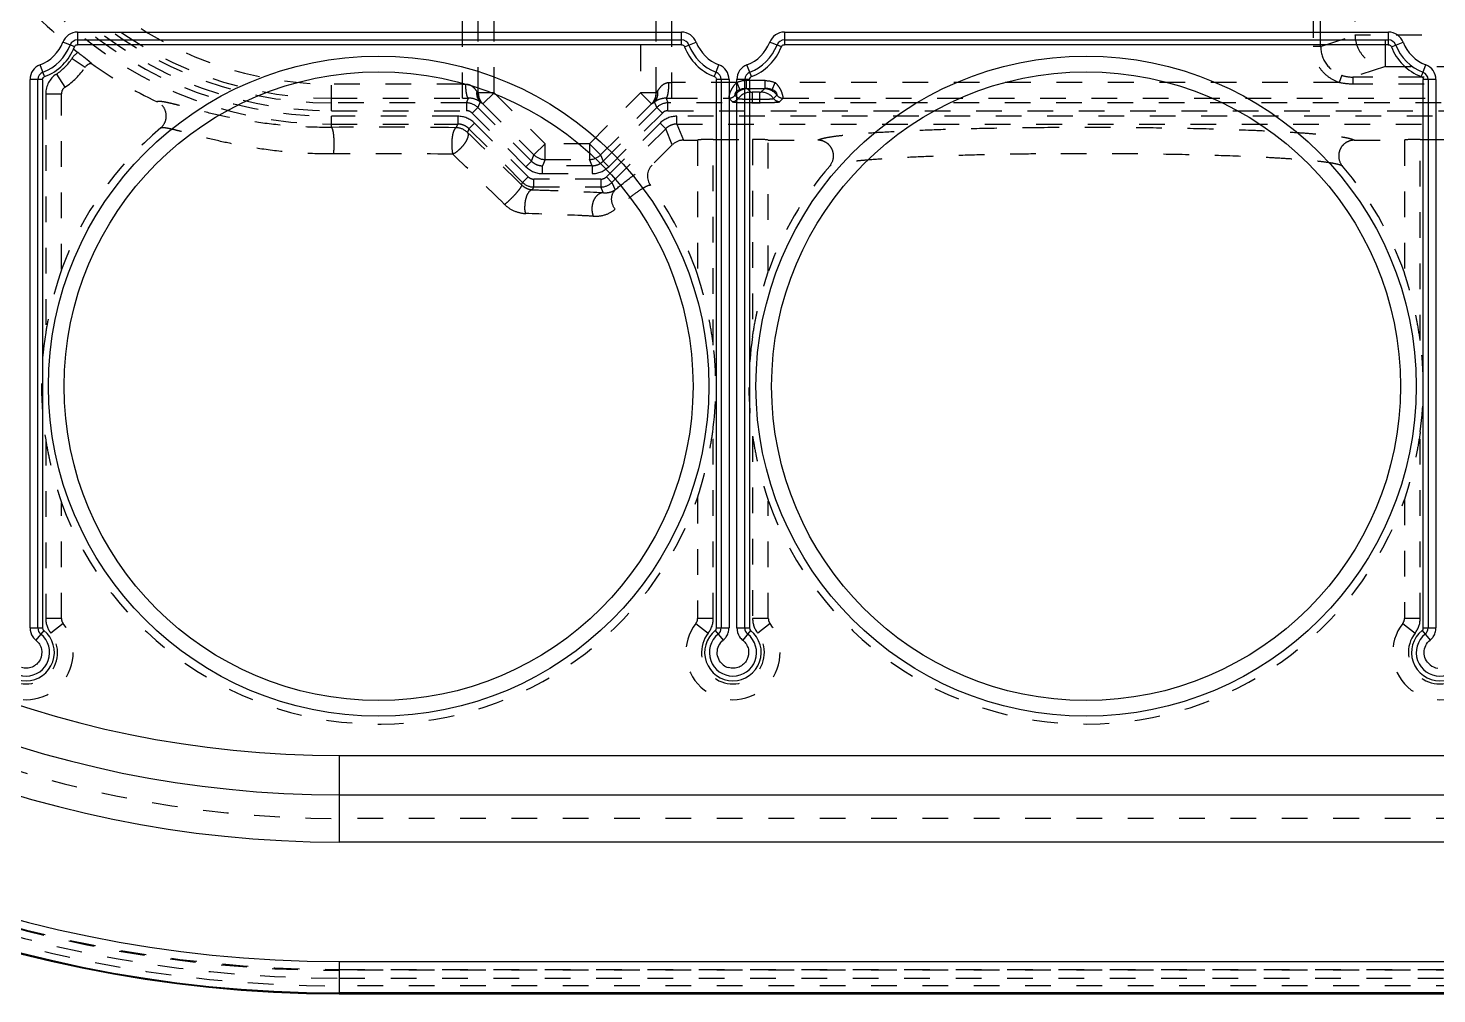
# Model space of a CAD drawing. Header units: millimetres. Extents: x -840 to 1682, y -9216 to -2117.
# Drawn here: x -454.7 to -365.1, y -2617 to -2555.6 of the extents above; entities that cross this region are included whole.
import ezdxf

# ---------------------------------------------------------------- set-up
doc = ezdxf.new("R2010")
doc.units = ezdxf.units.MM
doc.header["$LTSCALE"] = 16.335
doc.linetypes.add('HIDDEN', pattern=[0.2, 0.1, -0.1])
doc.layers.get('0').update_dxf_attribs({"linetype": 'CONTINUOUS'})
doc.layers.add('DEFAULT_2', color=8, linetype='HIDDEN')

msp = doc.modelspace()

# ---------------------------------------------------------------- linework, layer by layer
at = {"color": 7, "linetype": 'Continuous'}
for p, q in [((-451.535, -2555.805), (-451.535, -2556.605)), ((-451.535, -2555.805), (-413.112, -2555.805)), ((-413.112, -2556.605), (-413.112, -2555.805)), ((-406.573, -2555.805), (-406.573, -2556.605)), ((-406.573, -2555.805), (-368.15, -2555.805)), ((-368.15, -2556.605), (-368.15, -2555.805)), ((-451.859, -2556.681), (-452.469, -2556.447)), ((-451.726, -2556.743), (-451.859, -2556.681)), ((-451.535, -2556.305), (-413.112, -2556.305)), ((-413.124, -2556.605), (-451.535, -2556.605)), ((-412.925, -2556.733), (-412.178, -2556.447)), ((-406.897, -2556.681), (-407.508, -2556.447)), ((-406.764, -2556.743), (-406.897, -2556.681)), ((-406.573, -2556.305), (-368.15, -2556.305)), ((-368.162, -2556.605), (-406.573, -2556.605)), ((-367.963, -2556.733), (-367.216, -2556.447)), ((-453.626, -2558.637), (-453.912, -2557.89)), ((-410.969, -2558.5), (-410.736, -2557.89)), ((-408.664, -2558.637), (-408.95, -2557.89)), ((-366.007, -2558.5), (-365.774, -2557.89)), ((-454.555, -2593.714), (-454.555, -2558.824)), ((-453.755, -2558.824), (-454.555, -2558.824)), ((-454.055, -2593.714), (-454.055, -2558.824)), ((-453.755, -2558.836), (-453.755, -2593.714)), ((-411.031, -2558.634), (-410.969, -2558.5)), ((-410.093, -2558.824), (-410.893, -2558.824)), ((-410.893, -2593.714), (-410.893, -2558.824)), ((-410.593, -2558.824), (-410.593, -2593.714)), ((-410.093, -2558.824), (-410.093, -2593.712)), ((-408.793, -2558.824), (-409.593, -2558.824)), ((-409.593, -2593.714), (-409.593, -2558.824)), ((-409.093, -2593.714), (-409.093, -2558.824)), ((-408.793, -2558.836), (-408.793, -2593.714)), ((-366.069, -2558.634), (-366.007, -2558.5)), ((-365.131, -2558.824), (-365.931, -2558.824)), ((-365.931, -2593.714), (-365.931, -2558.824)), ((-365.631, -2558.824), (-365.631, -2593.714)), ((-365.131, -2558.824), (-365.131, -2593.712)), ((-454.555, -2593.714), (-453.755, -2593.714)), ((-453.68, -2593.87), (-454.18, -2594.494)), ((-410.968, -2593.87), (-410.468, -2594.494)), ((-410.893, -2593.714), (-410.093, -2593.714)), ((-409.593, -2593.714), (-408.793, -2593.714)), ((-408.718, -2593.87), (-409.218, -2594.494)), ((-366.006, -2593.87), (-365.506, -2594.494)), ((-365.931, -2593.714), (-365.131, -2593.714)), ((-434.881, -2601.831), (-294.881, -2601.831)), ((-434.881, -2601.831), (-434.881, -2607.331)), ((-434.881, -2604.331), (-294.881, -2604.331)), ((-294.881, -2607.331), (-434.881, -2607.331)), ((-434.881, -2614.933), (-294.881, -2614.933)), ((-434.881, -2614.933), (-434.881, -2616.987)), ((-294.881, -2616.931), (-434.881, -2616.931)), ((-434.881, -2616.987), (-294.881, -2616.987))]:
    msp.add_line(p, q, dxfattribs=at)
for centre, radius in [((-432.381, -2578.331), 21), ((-387.381, -2578.331), 21), ((-432.381, -2578.331), 20), ((-387.381, -2578.331), 20)]:
    msp.add_circle(centre, radius, dxfattribs=at)
for centre, radius, start, end in [((-434.881, -2535.831), 81.156, 180, 270), ((-434.881, -2535.831), 81.099, 180, 270), ((-434.881, -2535.831), 79.102, 180, 270), ((-434.881, -2535.831), 71.5, 180, 270), ((-434.881, -2535.831), 68.5, 180, 270), ((-434.881, -2535.831), 66, 180, 270), ((-451.535, -2556.805), 1, 90, 159.07517), ((-413.112, -2556.805), 1, 20.92483, 90), ((-406.573, -2556.805), 1, 90, 159.07517), ((-368.15, -2556.805), 1, 20.92483, 90), ((-454.805, -2555.555), 2.5, 290.92483, 339.07517), ((-454.805, -2555.555), 3, 290.92483, 339.07517), ((-454.805, -2555.555), 3.3, 290.92483, 338.98658), ((-451.535, -2556.805), 0.5, 90, 159.07517), ((-413.112, -2556.805), 0.5, 20.92483, 90), ((-409.843, -2555.555), 3.3, 200.92483, 248.98658), ((-409.843, -2555.555), 3, 200.92483, 249.07517), ((-409.843, -2555.555), 2.5, 200.92483, 249.07517), ((-409.843, -2555.555), 2.5, 290.92483, 339.07517), ((-409.843, -2555.555), 3, 290.92483, 339.07517), ((-409.843, -2555.555), 3.3, 290.92483, 338.98658), ((-406.573, -2556.805), 0.5, 90, 159.07517), ((-368.15, -2556.805), 0.5, 20.92483, 90), ((-364.881, -2555.555), 3.3, 200.92483, 248.98658), ((-364.881, -2555.555), 3, 200.92483, 249.07517), ((-364.881, -2555.555), 2.5, 200.92483, 249.07517), ((-453.555, -2558.824), 1, 110.92483, 180), ((-411.093, -2558.824), 1, 0, 69.07517), ((-408.593, -2558.824), 1, 110.92483, 180), ((-366.131, -2558.824), 1, 0, 69.07517), ((-453.555, -2558.824), 0.5, 110.92483, 180), ((-411.093, -2558.824), 0.5, 0, 69.07517), ((-408.593, -2558.824), 0.5, 110.92483, 180), ((-366.131, -2558.824), 0.5, 0, 69.07517), ((-454.805, -2595.275), 1.8, 128.68219, 51.31781), ((-453.555, -2593.714), 0.5, 180, 231.31781), ((-453.555, -2593.714), 0.2, 180, 231.31781), ((-409.843, -2595.275), 1.8, 128.68219, 51.31781), ((-411.093, -2593.714), 0.2, 308.68219, 0), ((-411.093, -2593.714), 0.5, 308.68219, 360), ((-411.109, -2593.711), 1.016, 343.10685, 359.9714), ((-408.593, -2593.714), 0.5, 180, 231.31781), ((-408.593, -2593.714), 0.2, 180, 231.31781), ((-364.881, -2595.275), 1.8, 128.68219, 51.31781), ((-366.131, -2593.714), 0.2, 308.68219, 360), ((-366.131, -2593.714), 0.5, 308.68219, 0), ((-366.147, -2593.711), 1.016, 343.10685, 359.9714), ((-454.805, -2595.275), 1.5, 128.68219, 51.31781), ((-453.562, -2593.718), 0.991, 214.42079, 231.31273), ((-409.843, -2595.275), 1.5, 128.68219, 51.31781), ((-411.051, -2593.747), 0.946, 308.68971, 312.48025), ((-411.072, -2593.725), 0.977, 312.51886, 325.70263), ((-411.088, -2593.716), 0.994, 325.775, 343.01794), ((-408.6, -2593.718), 0.991, 214.42079, 231.31273), ((-364.881, -2595.275), 1.5, 128.68219, 51.31781), ((-366.089, -2593.747), 0.946, 308.68971, 312.48025), ((-366.11, -2593.725), 0.977, 312.51886, 325.70263), ((-366.126, -2593.716), 0.994, 325.775, 343.01794), ((-409.843, -2595.275), 1, 231.31781, 253.17908), ((-364.881, -2595.275), 1, 231.31781, 262.37296)]:
    msp.add_arc(centre, radius, start, end, dxfattribs=at)
for points in [[(-451.724, -2556.738), (-451.716, -2556.714), (-451.702, -2556.691), (-451.685, -2556.672)], [(-451.685, -2556.672), (-451.667, -2556.652), (-451.644, -2556.635), (-451.62, -2556.623)], [(-451.62, -2556.623), (-451.594, -2556.611), (-451.564, -2556.605), (-451.535, -2556.605)], [(-413.124, -2556.605), (-413.07, -2556.602), (-413.011, -2556.623), (-412.973, -2556.661)], [(-412.973, -2556.661), (-412.952, -2556.681), (-412.935, -2556.706), (-412.925, -2556.733)], [(-406.762, -2556.738), (-406.754, -2556.714), (-406.74, -2556.691), (-406.723, -2556.672)], [(-406.723, -2556.672), (-406.705, -2556.652), (-406.683, -2556.635), (-406.658, -2556.623)], [(-406.658, -2556.623), (-406.632, -2556.611), (-406.602, -2556.605), (-406.573, -2556.605)], [(-368.162, -2556.605), (-368.108, -2556.602), (-368.049, -2556.623), (-368.011, -2556.661)], [(-368.011, -2556.661), (-367.99, -2556.681), (-367.973, -2556.706), (-367.963, -2556.733)], [(-453.755, -2558.836), (-453.757, -2558.782), (-453.736, -2558.723), (-453.698, -2558.685)], [(-453.698, -2558.685), (-453.678, -2558.664), (-453.653, -2558.647), (-453.626, -2558.637)], [(-411.026, -2558.635), (-411.002, -2558.643), (-410.979, -2558.657), (-410.96, -2558.674)], [(-410.96, -2558.674), (-410.94, -2558.692), (-410.923, -2558.715), (-410.911, -2558.739)], [(-410.911, -2558.739), (-410.899, -2558.765), (-410.893, -2558.795), (-410.893, -2558.824)], [(-408.793, -2558.836), (-408.795, -2558.782), (-408.774, -2558.723), (-408.736, -2558.685)], [(-408.736, -2558.685), (-408.716, -2558.664), (-408.691, -2558.647), (-408.664, -2558.637)], [(-366.064, -2558.635), (-366.04, -2558.643), (-366.017, -2558.657), (-365.998, -2558.674)], [(-365.998, -2558.674), (-365.978, -2558.692), (-365.961, -2558.715), (-365.95, -2558.739)], [(-365.95, -2558.739), (-365.937, -2558.765), (-365.931, -2558.795), (-365.931, -2558.824)], [(-454.555, -2593.714), (-454.555, -2593.91), (-454.492, -2594.115), (-454.381, -2594.277)], [(-409.593, -2593.714), (-409.593, -2593.91), (-409.53, -2594.115), (-409.419, -2594.277)]]:
    msp.add_open_spline(points, degree=3, dxfattribs=at)
for points, knots in [([(-454.182, -2594.492), (-454.092, -2594.563), (-453.937, -2594.739), (-453.764, -2595.168), (-453.844, -2595.779), (-454.3, -2596.192), (-454.751, -2596.293), (-454.984, -2596.265), (-455.094, -2596.232)], [0, 0, 0, 0, 0.125847, 0.251946, 0.500004, 0.748069, 0.874162, 1, 1, 1, 1]), ([(-410.468, -2596.056), (-410.584, -2595.963), (-410.777, -2595.72), (-410.877, -2595.269), (-410.771, -2594.819), (-410.576, -2594.579), (-410.46, -2594.486)], [0, 0, 0, 0, 0.250023, 0.499961, 0.749909, 1, 1, 1, 1]), ([(-409.22, -2594.492), (-409.13, -2594.563), (-408.975, -2594.739), (-408.802, -2595.168), (-408.882, -2595.779), (-409.338, -2596.192), (-409.789, -2596.293), (-410.022, -2596.265), (-410.132, -2596.232)], [0, 0, 0, 0, 0.125847, 0.251946, 0.500004, 0.748069, 0.874162, 1, 1, 1, 1]), ([(-365.506, -2596.056), (-365.622, -2595.963), (-365.815, -2595.72), (-365.915, -2595.269), (-365.809, -2594.819), (-365.614, -2594.579), (-365.498, -2594.486)], [0, 0, 0, 0, 0.250023, 0.499961, 0.749909, 1, 1, 1, 1])]:
    msp.add_open_spline(points, degree=3, knots=knots, dxfattribs=at)
at = {"layer": 'DEFAULT_2', "color": 8, "linetype": 'HIDDEN'}
for p, q in [((-368.346, -2557.991), (-368.346, -2549.6)), ((-427.039, -2560.01), (-427.039, -2550.331)), ((-426.04, -2559.67), (-426.04, -2550.463)), ((-425.036, -2559.668), (-425.036, -2550.537)), ((-415.726, -2550.126), (-415.726, -2559.668)), ((-413.723, -2560.015), (-413.723, -2550.266)), ((-370.278, -2550.228), (-370.278, -2555.999)), ((-414.727, -2559.668), (-414.727, -2551.257)), ((-372.944, -2551.264), (-372.944, -2556.711)), ((-372.461, -2556.711), (-372.461, -2551.264)), ((-372.461, -2556.711), (-370.278, -2555.999)), ((-359.484, -2555.999), (-370.278, -2555.999)), ((-372.461, -2556.711), (-372.944, -2556.711)), ((-451.881, -2557.48), (-451.046, -2558.03)), ((-368.346, -2557.991), (-370.416, -2558.667)), ((-368.346, -2557.991), (-361.415, -2557.991)), ((-452.88, -2558.478), (-452.33, -2559.313)), ((-407.786, -2558.89), (-408.976, -2558.89)), ((-408.976, -2559.39), (-408.976, -2558.89)), ((-407.786, -2559.39), (-407.786, -2558.89)), ((-371.124, -2558.551), (-371.287, -2559.016)), ((-359.345, -2558.667), (-370.416, -2558.667)), ((-370.416, -2558.667), (-370.416, -2559.115)), ((-453.555, -2559.73), (-453.555, -2574.915)), ((-453.555, -2559.73), (-452.555, -2559.73)), ((-452.555, -2570.914), (-452.555, -2559.73)), ((-435.381, -2560.806), (-435.381, -2559.111)), ((-427.039, -2559.111), (-435.381, -2559.111)), ((-425.036, -2559.668), (-426.079, -2559.67)), ((-426.04, -2559.67), (-426.034, -2559.668)), ((-425.742, -2560.374), (-425.036, -2559.668)), ((-425.036, -2559.668), (-421.792, -2562.911)), ((-418.969, -2562.911), (-415.726, -2559.668)), ((-415.726, -2559.668), (-415.02, -2560.374)), ((-414.727, -2559.668), (-415.726, -2559.668)), ((-414.727, -2559.668), (-414.722, -2559.67)), ((-409.595, -2559.016), (-413.723, -2559.016)), ((-409.715, -2559.815), (-409.5, -2560.03)), ((-409.595, -2559.016), (-409.404, -2559.471)), ((-408.976, -2559.39), (-407.786, -2559.39)), ((-408.916, -2559.414), (-408.701, -2559.629)), ((-408.144, -2559.633), (-408.617, -2559.633)), ((-408.617, -2559.633), (-408.617, -2560.294)), ((-408.144, -2559.633), (-408.144, -2560.294)), ((-408.06, -2559.629), (-407.845, -2559.414)), ((-407.357, -2559.47), (-407.166, -2559.016)), ((-407.262, -2560.03), (-407.047, -2559.815)), ((-371.287, -2559.016), (-407.166, -2559.016)), ((-359.345, -2559.115), (-370.416, -2559.115)), ((-435.381, -2560.01), (-427.039, -2560.01)), ((-426.784, -2560.307), (-435.381, -2560.307)), ((-426.784, -2560.307), (-426.66, -2560.008)), ((-426.784, -2560.307), (-426.784, -2560.806)), ((-426.431, -2560.952), (-426.078, -2560.599)), ((-425.93, -2560.242), (-426.078, -2560.599)), ((-422.663, -2564.014), (-426.078, -2560.599)), ((-425.748, -2560.376), (-425.742, -2560.374)), ((-425.742, -2560.374), (-422.499, -2563.617)), ((-418.263, -2563.617), (-415.02, -2560.374)), ((-414.683, -2560.599), (-418.098, -2564.014)), ((-415.02, -2560.374), (-415.014, -2560.376)), ((-414.683, -2560.599), (-414.83, -2560.246)), ((-414.683, -2560.599), (-414.33, -2560.952)), ((-414.099, -2560.013), (-413.977, -2560.307)), ((-413.977, -2560.806), (-413.977, -2560.307)), ((-315.784, -2560.307), (-413.977, -2560.307)), ((-413.723, -2560.015), (-410.115, -2560.015)), ((-409.899, -2560.23), (-410.115, -2560.015)), ((-408.617, -2560.074), (-408.144, -2560.074)), ((-408.617, -2560.294), (-408.145, -2560.294)), ((-406.647, -2560.015), (-406.863, -2560.23)), ((-406.647, -2560.015), (-323.115, -2560.015)), ((-435.381, -2560.806), (-426.784, -2560.806)), ((-435.381, -2561.867), (-435.381, -2561.157)), ((-427.345, -2561.157), (-435.381, -2561.157)), ((-427.345, -2561.157), (-427.345, -2561.657)), ((-426.639, -2561.949), (-426.286, -2561.596)), ((-423.016, -2564.367), (-426.431, -2560.952)), ((-426.286, -2561.596), (-422.87, -2565.012)), ((-417.892, -2565.012), (-414.475, -2561.596)), ((-414.33, -2560.952), (-417.745, -2564.368)), ((-414.475, -2561.596), (-414.122, -2561.949)), ((-413.977, -2560.806), (-315.784, -2560.806)), ((-413.416, -2561.657), (-413.416, -2561.157)), ((-316.345, -2561.157), (-413.416, -2561.157)), ((-435.381, -2561.657), (-427.345, -2561.657)), ((-427.442, -2561.891), (-427.345, -2561.657)), ((-426.639, -2561.949), (-426.736, -2562.184)), ((-426.639, -2561.949), (-423.223, -2565.365)), ((-417.539, -2565.365), (-414.122, -2561.949)), ((-413.699, -2562.972), (-414.122, -2561.949)), ((-413.416, -2561.657), (-412.992, -2562.68)), ((-413.416, -2561.657), (-316.345, -2561.657)), ((-421.792, -2562.911), (-422.499, -2563.617)), ((-421.792, -2563.91), (-421.792, -2562.911)), ((-418.969, -2562.911), (-421.792, -2562.911)), ((-418.263, -2563.617), (-418.969, -2562.911)), ((-418.969, -2562.911), (-418.969, -2563.91)), ((-413.699, -2562.972), (-414.991, -2564.265)), ((-412.992, -2562.68), (-412.093, -2562.68)), ((-412.093, -2562.68), (-412.093, -2571.233)), ((-411.093, -2562.627), (-408.593, -2562.627)), ((-411.093, -2575.72), (-411.093, -2562.627)), ((-408.593, -2562.627), (-408.593, -2575.16)), ((-407.593, -2562.68), (-404.447, -2562.68)), ((-407.593, -2571.018), (-407.593, -2562.68)), ((-370.315, -2562.68), (-367.131, -2562.68)), ((-367.131, -2562.68), (-367.131, -2571.125)), ((-366.131, -2562.627), (-363.631, -2562.627)), ((-366.131, -2575.427), (-366.131, -2562.627)), ((-422.663, -2564.014), (-423.016, -2564.367)), ((-422.663, -2564.014), (-422.499, -2563.617)), ((-421.792, -2563.91), (-421.957, -2564.307)), ((-421.957, -2564.806), (-421.957, -2564.307)), ((-418.805, -2564.307), (-421.957, -2564.307)), ((-421.792, -2563.91), (-418.969, -2563.91)), ((-418.805, -2564.307), (-418.969, -2563.91)), ((-418.805, -2564.307), (-418.805, -2564.806)), ((-418.263, -2563.617), (-418.098, -2564.014)), ((-417.745, -2564.367), (-418.098, -2564.014)), ((-422.87, -2565.012), (-423.223, -2565.365)), ((-422.517, -2565.658), (-422.517, -2565.159)), ((-418.245, -2565.159), (-422.517, -2565.159)), ((-421.957, -2564.806), (-418.804, -2564.806)), ((-418.245, -2565.159), (-418.245, -2565.658)), ((-417.539, -2565.365), (-417.892, -2565.012)), ((-423.289, -2565.526), (-423.223, -2565.365)), ((-422.59, -2565.836), (-422.517, -2565.658)), ((-422.517, -2565.658), (-418.245, -2565.658)), ((-418.096, -2566.019), (-418.245, -2565.658)), ((-417.539, -2565.365), (-417.34, -2565.845)), ((-411.093, -2593.11), (-411.093, -2580.942)), ((-366.131, -2593.11), (-366.131, -2581.236)), ((-453.555, -2581.748), (-453.555, -2593.11)), ((-408.593, -2581.502), (-408.593, -2593.11)), ((-452.555, -2593.11), (-452.555, -2585.749)), ((-412.093, -2585.43), (-412.093, -2593.11)), ((-407.593, -2593.11), (-407.593, -2585.644)), ((-367.131, -2585.538), (-367.131, -2593.11)), ((-452.555, -2593.11), (-453.555, -2593.11)), ((-452.447, -2593.419), (-453.233, -2594.038)), ((-412.2, -2593.419), (-411.414, -2594.038)), ((-411.093, -2593.11), (-412.093, -2593.11)), ((-407.593, -2593.11), (-408.593, -2593.11)), ((-407.486, -2593.419), (-408.271, -2594.038)), ((-367.238, -2593.419), (-366.452, -2594.038)), ((-366.131, -2593.11), (-367.131, -2593.11)), ((-294.881, -2605.831), (-434.881, -2605.831)), ((-434.881, -2615.435), (-294.881, -2615.435)), ((-294.881, -2615.49), (-434.881, -2615.49)), ((-434.881, -2615.989), (-294.881, -2615.989)), ((-294.881, -2616.488), (-434.881, -2616.488))]:
    msp.add_line(p, q, dxfattribs=at)
for centre, radius, start, end in [((-434.881, -2535.831), 80.657, 180, 270), ((-434.881, -2535.831), 80.158, 180, 270), ((-434.881, -2535.831), 79.659, 180, 270), ((-434.881, -2535.831), 79.603, 180, 270), ((-434.881, -2535.831), 70, 180, 270), ((-435.381, -2536.331), 25.325, 180, 270), ((-435.381, -2536.331), 24.826, 180, 270), ((-435.381, -2536.53), 24.276, 179.5163, 270), ((-435.381, -2536.53), 23.776, 179.51575, 270), ((-435.381, -2536.53), 23.479, 179.51575, 270), ((-435.381, -2536.53), 22.58, 179.51596, 270), ((-435.381, -2536.331), 26.296, 217.2132, 232.14975), ((-450.629, -2558.305), 1.5, 126.26827, 146.63299), ((-454.805, -2555.555), 3.5, 303.36701, 326.63299), ((-454.805, -2555.555), 4.5, 303.36701, 326.63299), ((-450.629, -2558.305), 0.5, 92.39545, 146.63299), ((-435.381, -2536.331), 26.349, 234.5849, 245.11947), ((-452.055, -2559.73), 1.5, 123.36701, 180), ((-452.055, -2559.73), 0.5, 123.36701, 180), ((-427.037, -2549.279), 9.832, 269.99325, 271.15357), ((-425.045, -2559.671), 0.995, 179.9239, 225.07591), ((-415.728, -2559.667), 1.001, 315.06447, 359.9359), ((-413.724, -2549.67), 9.346, 268.85389, 270.00712), ((-410.114, -2559.515), 0.5, 269.95017, 323.13002), ((-408.913, -2560.415), 1.002, 90.18208, 143.15777), ((-408.698, -2560.63), 1.002, 90.1765, 143.16248), ((-408.064, -2560.63), 1.002, 36.84209, 89.81778), ((-407.849, -2560.415), 1.002, 36.84239, 89.81813), ((-406.646, -2559.513), 0.501, 216.98258, 269.93733), ((-427.035, -2524.88), 35.129, 269.99344, 270.61045), ((-426.785, -2561.307), 1, 45.02942, 89.97058), ((-413.977, -2561.307), 1, 90.0294, 134.9706), ((-413.724, -2522.479), 37.536, 269.42794, 270.00218), ((-409.9, -2559.73), 0.501, 270.17648, 323.17027), ((-427.346, -2562.656), 1.499, 45.02176, 89.98323), ((-426.784, -2561.305), 0.499, 44.99659, 90.00388), ((-413.416, -2562.655), 1.498, 89.99917, 134.99868), ((-413.977, -2561.305), 0.499, 89.99677, 135.00363), ((-432.381, -2578.331), 21.494, 130.16269, 159.81272), ((-432.395, -2883.95), 322.097, 89.11908, 90.53121), ((-427.444, -2562.893), 1.001, 45.06447, 89.93553), ((-630.013, -2775.283), 294.504, 45.41727, 46.35139), ((-432.379, -2866.577), 303.037, 89.10802, 90.54227), ((-630.31, -2775.874), 293.49, 45.43648, 46.33217), ((-421.791, -2562.908), 1.001, 225.06447, 269.93553), ((-418.97, -2562.908), 1.001, 270.06447, 314.93672), ((-414.284, -2564.972), 1, 135.03115, 216.48194), ((-387.381, -2578.331), 21.494, 139.35698, 160.10915), ((-404.45, -2563.677), 1.002, 319.28974, 359.78395), ((-370.312, -2563.678), 1.002, 180.20299, 220.71286), ((-387.381, -2578.331), 21.494, 19.59012, 40.64302), ((-421.957, -2563.308), 1.499, 225.01132, 269.98433), ((-422.517, -2564.659), 0.499, 224.9963, 270.00324), ((-418.805, -2563.308), 1.499, 270.01132, 314.98433), ((-418.245, -2564.659), 0.499, 269.9963, 315.00324), ((-422.516, -2564.658), 1, 225.0294, 269.9706), ((-418.245, -2564.658), 1, 270.02939, 314.97127), ((-432.381, -2578.331), 21.494, 19.28489, 36.43425), ((-432.381, -2578.331), 21.448, 170.83475, 189.16525), ((-432.381, -2578.331), 21.448, 353.00793, 6.99207), ((-387.381, -2578.331), 21.448, 171.49761, 188.50239), ((-387.381, -2578.331), 21.448, 352.21628, 7.78372), ((-432.381, -2578.331), 21.494, 200.18728, 340.71511), ((-387.381, -2578.331), 21.494, 199.89085, 340.40988), ((-454.805, -2595.275), 3, 141.78679, 38.21321), ((-452.055, -2593.11), 1.5, 180, 218.21321), ((-452.055, -2593.11), 0.5, 180, 218.21321), ((-409.843, -2595.275), 3, 141.78679, 38.21321), ((-412.593, -2593.11), 0.5, 321.78679, 0), ((-412.593, -2593.11), 1.5, 321.78679, 360), ((-407.093, -2593.11), 1.5, 180, 218.21321), ((-407.093, -2593.11), 0.5, 180, 218.21321), ((-364.881, -2595.275), 3, 141.78679, 38.21321), ((-367.631, -2593.11), 0.5, 321.78679, 360), ((-367.631, -2593.11), 1.5, 321.78679, 360), ((-454.805, -2595.275), 2, 141.78679, 38.21321), ((-409.843, -2595.275), 2, 141.78679, 38.21321), ((-364.881, -2595.275), 2, 141.78679, 38.21321)]:
    msp.add_arc(centre, radius, start, end, dxfattribs=at)
for centre, major_axis, ratio, start_param, end_param in [((-412.991, -2563.681), (0.383, -0.925), 0.998395, 2.749461, 3.533724), ((-411.093, -2562.68), (1, 0), 0.052408, 1.570796, 3.141593), ((-408.593, -2562.68), (1, 0), 0.052408, 0, 1.570796), ((-366.131, -2562.68), (1, 0), 0.052408, 1.570796, 3.141593)]:
    msp.add_ellipse(centre, major_axis=major_axis, ratio=ratio, start_param=start_param, end_param=end_param, dxfattribs=at)
for points, knots in [([(-370.278, -2555.999), (-370.272, -2556.255), (-370.163, -2556.77), (-369.734, -2557.423), (-369.1, -2557.871), (-368.595, -2557.985), (-368.346, -2557.991)], [0, 0, 0, 0, 0.252751, 0.504924, 0.754238, 1, 1, 1, 1]), ([(-450.65, -2557.804), (-450.643, -2557.804), (-450.667, -2557.775), (-450.685, -2557.761), (-450.738, -2557.712), (-450.814, -2557.649), (-450.927, -2557.558), (-451.056, -2557.455), (-451.255, -2557.299), (-451.41, -2557.178), (-451.516, -2557.095)], [0, 0, 0, 0, 0.0196, 0.050134, 0.090866, 0.195802, 0.325168, 0.474343, 0.639616, 1, 1, 1, 1]), ([(-371.287, -2559.016), (-371.524, -2558.932), (-371.977, -2558.694), (-372.517, -2558.151), (-372.865, -2557.469), (-372.944, -2556.963), (-372.944, -2556.711)], [0, 0, 0, 0, 0.250053, 0.500068, 0.750028, 1, 1, 1, 1]), ([(-372.461, -2556.711), (-372.463, -2557.109), (-372.201, -2557.929), (-371.502, -2558.421), (-371.124, -2558.551)], [0, 0, 0, 0, 0.498586, 1, 1, 1, 1]), ([(-426.84, -2559.109), (-426.755, -2559.107), (-426.587, -2559.144), (-426.331, -2559.314), (-426.195, -2559.49), (-426.121, -2559.606)], [0, 0, 0, 0, 0.278902, 0.546028, 1, 1, 1, 1]), ([(-426.66, -2560.008), (-426.673, -2560.004), (-426.7, -2559.98), (-426.749, -2559.888), (-426.794, -2559.699), (-426.829, -2559.424), (-426.838, -2559.216), (-426.84, -2559.109)], [0, 0, 0, 0, 0.04155, 0.108375, 0.334401, 0.655781, 1, 1, 1, 1]), ([(-425.93, -2560.242), (-425.969, -2560.2), (-426.101, -2560.015), (-426.142, -2559.773), (-426.121, -2559.606)], [0, 0, 0, 0, 0.253937, 1, 1, 1, 1]), ([(-426.121, -2559.606), (-426.117, -2559.613), (-426.103, -2559.634), (-426.089, -2559.655), (-426.079, -2559.67)], [0, 0, 0, 0, 0.284594, 1, 1, 1, 1]), ([(-425.85, -2560.305), (-425.889, -2560.265), (-426.027, -2560.081), (-426.089, -2559.842), (-426.079, -2559.67)], [0, 0, 0, 0, 0.246704, 1, 1, 1, 1]), ([(-425.748, -2560.376), (-425.843, -2560.283), (-425.997, -2560.06), (-426.064, -2559.8), (-426.079, -2559.67)], [0, 0, 0, 0, 0.505171, 1, 1, 1, 1]), ([(-415.014, -2560.376), (-414.922, -2560.284), (-414.772, -2560.063), (-414.72, -2559.8), (-414.722, -2559.67)], [0, 0, 0, 0, 0.501008, 1, 1, 1, 1]), ([(-414.83, -2560.246), (-414.746, -2560.158), (-414.62, -2559.928), (-414.61, -2559.668), (-414.629, -2559.54)], [0, 0, 0, 0, 0.484987, 1, 1, 1, 1]), ([(-414.722, -2559.67), (-414.719, -2559.672), (-414.704, -2559.656), (-414.689, -2559.637), (-414.66, -2559.592), (-414.641, -2559.56), (-414.629, -2559.54)], [0, 0, 0, 0, 0.07222, 0.267299, 0.580139, 1, 1, 1, 1]), ([(-414.629, -2559.54), (-414.556, -2559.417), (-414.42, -2559.231), (-414.163, -2559.052), (-413.995, -2559.012), (-413.911, -2559.014)], [0, 0, 0, 0, 0.463755, 0.728099, 1, 1, 1, 1]), ([(-414.099, -2560.013), (-414.086, -2560.009), (-414.057, -2559.982), (-414.006, -2559.879), (-413.958, -2559.67), (-413.922, -2559.364), (-413.912, -2559.133), (-413.911, -2559.014)], [0, 0, 0, 0, 0.040193, 0.106308, 0.332241, 0.654523, 1, 1, 1, 1]), ([(-409.595, -2559.016), (-409.7, -2559.104), (-409.837, -2559.258), (-409.967, -2559.485), (-410.034, -2559.645), (-410.078, -2559.785), (-410.101, -2559.885), (-410.111, -2559.947), (-410.115, -2559.979), (-410.117, -2560), (-410.117, -2560.011), (-410.115, -2560.015)], [0, 0, 0, 0, 0.356599, 0.525513, 0.678764, 0.80789, 0.907003, 0.94388, 0.971762, 0.990467, 1, 1, 1, 1]), ([(-409.405, -2559.47), (-409.439, -2559.483), (-409.507, -2559.513), (-409.601, -2559.568), (-409.676, -2559.631), (-409.714, -2559.707), (-409.723, -2559.765), (-409.722, -2559.801), (-409.718, -2559.813), (-409.715, -2559.815)], [0, 0, 0, 0, 0.21802, 0.438274, 0.642405, 0.78023, 0.935689, 0.977799, 1, 1, 1, 1]), ([(-408.976, -2559.39), (-408.968, -2559.391), (-408.948, -2559.397), (-408.926, -2559.404), (-408.916, -2559.414)], [0, 0, 0, 0, 0.355661, 1, 1, 1, 1]), ([(-408.701, -2559.629), (-408.699, -2559.631), (-408.689, -2559.63), (-408.672, -2559.632), (-408.646, -2559.633), (-408.627, -2559.633), (-408.617, -2559.633)], [0, 0, 0, 0, 0.099874, 0.326209, 0.639626, 1, 1, 1, 1]), ([(-408.144, -2559.633), (-408.134, -2559.633), (-408.115, -2559.633), (-408.09, -2559.632), (-408.073, -2559.63), (-408.062, -2559.631), (-408.06, -2559.629)], [0, 0, 0, 0, 0.360369, 0.673786, 0.900125, 1, 1, 1, 1]), ([(-407.845, -2559.414), (-407.843, -2559.411), (-407.825, -2559.399), (-407.803, -2559.394), (-407.786, -2559.39)], [0, 0, 0, 0, 0.156213, 1, 1, 1, 1]), ([(-407.047, -2559.815), (-407.044, -2559.813), (-407.04, -2559.801), (-407.039, -2559.765), (-407.048, -2559.707), (-407.086, -2559.631), (-407.16, -2559.568), (-407.254, -2559.513), (-407.322, -2559.483), (-407.357, -2559.47)], [0, 0, 0, 0, 0.022229, 0.064444, 0.220445, 0.357383, 0.561198, 0.781848, 1, 1, 1, 1]), ([(-406.647, -2560.015), (-406.645, -2560.011), (-406.645, -2560), (-406.646, -2559.979), (-406.65, -2559.947), (-406.661, -2559.885), (-406.684, -2559.785), (-406.727, -2559.644), (-406.794, -2559.484), (-406.925, -2559.258), (-407.062, -2559.104), (-407.166, -2559.016)], [0, 0, 0, 0, 0.009528, 0.028228, 0.056187, 0.093144, 0.192424, 0.321646, 0.474671, 0.643705, 1, 1, 1, 1]), ([(-435.381, -2561.867), (-436.196, -2561.875), (-437.748, -2561.826), (-439.923, -2561.589), (-441.793, -2561.263), (-443.334, -2560.916), (-444.41, -2560.641), (-445.113, -2560.459), (-445.525, -2560.356), (-445.862, -2560.279), (-446.128, -2560.231), (-446.32, -2560.213), (-446.428, -2560.219), (-446.466, -2560.234)], [0, 0, 0, 0, 0.21748, 0.413822, 0.58321, 0.723604, 0.834817, 0.879626, 0.917346, 0.948074, 0.971927, 0.989093, 1, 1, 1, 1]), ([(-446.244, -2561.905), (-446.117, -2561.798), (-445.915, -2561.516), (-445.855, -2561.003), (-446.047, -2560.523), (-446.316, -2560.304), (-446.466, -2560.234)], [0, 0, 0, 0, 0.250089, 0.500014, 0.749931, 1, 1, 1, 1]), ([(-425.93, -2560.242), (-425.963, -2560.218), (-426.178, -2560.078), (-426.443, -2560.002), (-426.66, -2560.008)], [0, 0, 0, 0, 0.156145, 1, 1, 1, 1]), ([(-425.85, -2560.305), (-425.856, -2560.301), (-425.883, -2560.28), (-425.91, -2560.259), (-425.93, -2560.242)], [0, 0, 0, 0, 0.216503, 1, 1, 1, 1]), ([(-425.747, -2560.376), (-425.754, -2560.372), (-425.789, -2560.35), (-425.823, -2560.326), (-425.85, -2560.305)], [0, 0, 0, 0, 0.187573, 1, 1, 1, 1]), ([(-414.83, -2560.246), (-414.853, -2560.266), (-414.894, -2560.3), (-414.95, -2560.343), (-414.985, -2560.366), (-415.008, -2560.379), (-415.014, -2560.376)], [0, 0, 0, 0, 0.403591, 0.710217, 0.909791, 1, 1, 1, 1]), ([(-414.099, -2560.013), (-414.264, -2560.008), (-414.527, -2560.062), (-414.753, -2560.192), (-414.83, -2560.246)], [0, 0, 0, 0, 0.636853, 1, 1, 1, 1]), ([(-409.899, -2560.23), (-409.889, -2560.239), (-409.847, -2560.245), (-409.77, -2560.258), (-409.648, -2560.267), (-409.491, -2560.277), (-409.301, -2560.284), (-409.007, -2560.292), (-408.776, -2560.294), (-408.617, -2560.294)], [0, 0, 0, 0, 0.029632, 0.092352, 0.187751, 0.312242, 0.461333, 0.629813, 1, 1, 1, 1]), ([(-409.499, -2560.03), (-409.493, -2560.036), (-409.464, -2560.04), (-409.411, -2560.049), (-409.327, -2560.055), (-409.219, -2560.062), (-409.088, -2560.067), (-408.885, -2560.072), (-408.727, -2560.074), (-408.617, -2560.074)], [0, 0, 0, 0, 0.029286, 0.092387, 0.187904, 0.312313, 0.461369, 0.629851, 1, 1, 1, 1]), ([(-408.145, -2560.294), (-407.986, -2560.294), (-407.755, -2560.292), (-407.46, -2560.284), (-407.271, -2560.277), (-407.113, -2560.268), (-406.992, -2560.257), (-406.916, -2560.248), (-406.878, -2560.238), (-406.866, -2560.234), (-406.863, -2560.23)], [0, 0, 0, 0, 0.370043, 0.538497, 0.687544, 0.811949, 0.907436, 0.970481, 0.98938, 1, 1, 1, 1]), ([(-408.144, -2560.074), (-408.035, -2560.074), (-407.876, -2560.072), (-407.673, -2560.067), (-407.543, -2560.062), (-407.435, -2560.055), (-407.351, -2560.049), (-407.298, -2560.04), (-407.268, -2560.036), (-407.262, -2560.03)], [0, 0, 0, 0, 0.37001, 0.538502, 0.687541, 0.811832, 0.907285, 0.970523, 1, 1, 1, 1]), ([(-435.247, -2563.553), (-436.047, -2563.56), (-437.575, -2563.512), (-439.72, -2563.278), (-441.576, -2562.954), (-443.111, -2562.606), (-444.187, -2562.327), (-444.892, -2562.141), (-445.305, -2562.036), (-445.642, -2561.957), (-445.907, -2561.906), (-446.099, -2561.885), (-446.206, -2561.89), (-446.244, -2561.905)], [0, 0, 0, 0, 0.215021, 0.410263, 0.579773, 0.721028, 0.83335, 0.878679, 0.916843, 0.947911, 0.971974, 0.989197, 1, 1, 1, 1]), ([(-435.206, -2562.917), (-435.205, -2562.792), (-435.213, -2562.558), (-435.245, -2562.242), (-435.288, -2562.024), (-435.336, -2561.907), (-435.366, -2561.872), (-435.381, -2561.867)], [0, 0, 0, 0, 0.347466, 0.6461, 0.882222, 0.956233, 1, 1, 1, 1]), ([(-427.442, -2561.891), (-427.49, -2561.899), (-427.554, -2561.977), (-427.608, -2562.094), (-427.669, -2562.283), (-427.718, -2562.568), (-427.731, -2562.811), (-427.731, -2562.94)], [0, 0, 0, 0, 0.129575, 0.229785, 0.353202, 0.656161, 1, 1, 1, 1]), ([(-426.639, -2561.949), (-426.731, -2561.857), (-426.954, -2561.71), (-427.216, -2561.656), (-427.345, -2561.657)], [0, 0, 0, 0, 0.500152, 1, 1, 1, 1]), ([(-426.736, -2562.184), (-426.698, -2562.232), (-426.681, -2562.345), (-426.71, -2562.492), (-426.78, -2562.686), (-426.933, -2562.938), (-427.092, -2563.125), (-427.183, -2563.216)], [0, 0, 0, 0, 0.155338, 0.259402, 0.38205, 0.673776, 1, 1, 1, 1]), ([(-413.416, -2561.657), (-413.546, -2561.657), (-413.808, -2561.71), (-414.031, -2561.857), (-414.122, -2561.949)], [0, 0, 0, 0, 0.500007, 1, 1, 1, 1]), ([(-404.447, -2562.68), (-404.397, -2562.647), (-404.251, -2562.593), (-403.976, -2562.525), (-403.592, -2562.459), (-403.103, -2562.392), (-402.511, -2562.328), (-401.527, -2562.24), (-400.073, -2562.142), (-398.088, -2562.045), (-395.822, -2561.965), (-393.335, -2561.905), (-391.61, -2561.88), (-390.721, -2561.87)], [0, 0, 0, 0, 0.012926, 0.033471, 0.061745, 0.097653, 0.140986, 0.1915, 0.312732, 0.458249, 0.624227, 0.806463, 1, 1, 1, 1]), ([(-390.721, -2561.87), (-389.523, -2561.858), (-387.13, -2561.847), (-383.6, -2561.869), (-380.238, -2561.928), (-377.61, -2562.008), (-375.703, -2562.092), (-374.458, -2562.159), (-373.357, -2562.232), (-372.412, -2562.311), (-371.633, -2562.394), (-371.029, -2562.479), (-370.639, -2562.556), (-370.421, -2562.625), (-370.344, -2562.66), (-370.315, -2562.68)], [0, 0, 0, 0, 0.175711, 0.350871, 0.517713, 0.668843, 0.73639, 0.797581, 0.85173, 0.898259, 0.936653, 0.966538, 0.98764, 0.99489, 1, 1, 1, 1]), ([(-435.247, -2563.553), (-435.24, -2563.507), (-435.214, -2563.296), (-435.206, -2563.083), (-435.206, -2562.917)], [0, 0, 0, 0, 0.217495, 1, 1, 1, 1]), ([(-427.731, -2562.94), (-427.731, -2562.998), (-427.725, -2563.211), (-427.701, -2563.426), (-427.662, -2563.576)], [0, 0, 0, 0, 0.272607, 1, 1, 1, 1]), ([(-427.183, -2563.216), (-427.221, -2563.254), (-427.367, -2563.39), (-427.531, -2563.51), (-427.662, -2563.576)], [0, 0, 0, 0, 0.267377, 1, 1, 1, 1]), ([(-403.448, -2563.681), (-403.447, -2563.551), (-403.499, -2563.288), (-403.72, -2562.954), (-404.053, -2562.732), (-404.316, -2562.68), (-404.447, -2562.68)], [0, 0, 0, 0, 0.249966, 0.499871, 0.749957, 1, 1, 1, 1]), ([(-370.315, -2562.68), (-370.445, -2562.68), (-370.708, -2562.732), (-371.041, -2562.954), (-371.264, -2563.288), (-371.314, -2563.551), (-371.314, -2563.681)], [0, 0, 0, 0, 0.250021, 0.500041, 0.750019, 1, 1, 1, 1]), ([(-422.663, -2564.014), (-422.571, -2564.106), (-422.349, -2564.254), (-422.087, -2564.307), (-421.957, -2564.307)], [0, 0, 0, 0, 0.499975, 1, 1, 1, 1]), ([(-418.805, -2564.307), (-418.675, -2564.307), (-418.413, -2564.254), (-418.19, -2564.106), (-418.098, -2564.014)], [0, 0, 0, 0, 0.499975, 1, 1, 1, 1]), ([(-417.34, -2565.845), (-417.039, -2565.595), (-416.611, -2565.25), (-416.068, -2564.839), (-415.744, -2564.61), (-415.477, -2564.438), (-415.265, -2564.322), (-415.113, -2564.26), (-415.02, -2564.251), (-414.991, -2564.265)], [0, 0, 0, 0, 0.410284, 0.575998, 0.714554, 0.825711, 0.909462, 0.966495, 1, 1, 1, 1]), ([(-390.573, -2563.556), (-391.423, -2563.565), (-393.073, -2563.589), (-395.452, -2563.647), (-397.619, -2563.724), (-399.516, -2563.816), (-400.906, -2563.91), (-401.846, -2563.994), (-402.412, -2564.056), (-402.878, -2564.119), (-403.244, -2564.183), (-403.505, -2564.248), (-403.644, -2564.299), (-403.69, -2564.331)], [0, 0, 0, 0, 0.193711, 0.376028, 0.542147, 0.687715, 0.808955, 0.859451, 0.902742, 0.938583, 0.966769, 0.987203, 1, 1, 1, 1]), ([(-371.071, -2564.331), (-371.098, -2564.312), (-371.172, -2564.279), (-371.378, -2564.213), (-371.75, -2564.139), (-372.325, -2564.057), (-373.068, -2563.978), (-373.971, -2563.903), (-375.023, -2563.832), (-376.214, -2563.768), (-378.037, -2563.688), (-380.549, -2563.611), (-383.764, -2563.555), (-387.139, -2563.533), (-389.427, -2563.544), (-390.573, -2563.556)], [0, 0, 0, 0, 0.005052, 0.012249, 0.033258, 0.063072, 0.101418, 0.14792, 0.202062, 0.263262, 0.330832, 0.482033, 0.648962, 0.824205, 1, 1, 1, 1]), ([(-423.289, -2565.526), (-423.285, -2565.535), (-423.287, -2565.568), (-423.327, -2565.662), (-423.448, -2565.837), (-423.656, -2566.09), (-423.832, -2566.275), (-423.929, -2566.372)], [0, 0, 0, 0, 0.029571, 0.083433, 0.288254, 0.616968, 1, 1, 1, 1]), ([(-423.289, -2565.526), (-423.192, -2565.62), (-422.971, -2565.767), (-422.713, -2565.829), (-422.59, -2565.836)], [0, 0, 0, 0, 0.523997, 1, 1, 1, 1]), ([(-422.59, -2565.836), (-422.734, -2565.849), (-422.894, -2566.043), (-422.993, -2566.285), (-423.064, -2566.539), (-423.084, -2566.743), (-423.084, -2566.88)], [0, 0, 0, 0, 0.356378, 0.500391, 0.661067, 1, 1, 1, 1]), ([(-422.59, -2565.836), (-422.185, -2565.848), (-420.687, -2565.896), (-419.188, -2565.959), (-418.096, -2566.019)], [0, 0, 0, 0, 0.270209, 1, 1, 1, 1]), ([(-418.096, -2566.019), (-418.181, -2566.023), (-418.373, -2566.083), (-418.614, -2566.311), (-418.777, -2566.653), (-418.815, -2566.919), (-418.815, -2567.053)], [0, 0, 0, 0, 0.186169, 0.422474, 0.705685, 1, 1, 1, 1]), ([(-418.096, -2566.019), (-417.951, -2566.034), (-417.683, -2566.017), (-417.437, -2565.91), (-417.34, -2565.845)], [0, 0, 0, 0, 0.554214, 1, 1, 1, 1]), ([(-417.334, -2567.074), (-417.48, -2566.883), (-417.646, -2566.435), (-417.474, -2565.987), (-417.34, -2565.845)], [0, 0, 0, 0, 0.551701, 1, 1, 1, 1]), ([(-415.088, -2565.566), (-415.115, -2565.551), (-415.204, -2565.559), (-415.348, -2565.618), (-415.551, -2565.728), (-415.932, -2565.975), (-416.538, -2566.426), (-417.045, -2566.836), (-417.334, -2567.074)], [0, 0, 0, 0, 0.03319, 0.089894, 0.173424, 0.284492, 0.588957, 1, 1, 1, 1]), ([(-423.929, -2566.372), (-423.97, -2566.413), (-424.111, -2566.551), (-424.259, -2566.683), (-424.368, -2566.77)], [0, 0, 0, 0, 0.294845, 1, 1, 1, 1]), ([(-424.368, -2566.77), (-424.187, -2566.951), (-423.76, -2567.231), (-423.264, -2567.338), (-423.026, -2567.346)], [0, 0, 0, 0, 0.517815, 1, 1, 1, 1]), ([(-423.026, -2567.346), (-423.035, -2567.312), (-423.07, -2567.159), (-423.084, -2567.002), (-423.084, -2566.88)], [0, 0, 0, 0, 0.221754, 1, 1, 1, 1]), ([(-418.73, -2567.52), (-419.057, -2567.502), (-420.488, -2567.43), (-421.921, -2567.378), (-423.026, -2567.346)], [0, 0, 0, 0, 0.228498, 1, 1, 1, 1]), ([(-418.815, -2567.053), (-418.815, -2567.097), (-418.808, -2567.256), (-418.773, -2567.413), (-418.73, -2567.52)], [0, 0, 0, 0, 0.275105, 1, 1, 1, 1]), ([(-418.73, -2567.52), (-418.46, -2567.535), (-417.953, -2567.466), (-417.509, -2567.219), (-417.334, -2567.074)], [0, 0, 0, 0, 0.544294, 1, 1, 1, 1]), ([(-452.555, -2570.914), (-452.555, -2570.926), (-452.569, -2570.961), (-452.587, -2571.029), (-452.618, -2571.121), (-452.664, -2571.266), (-452.726, -2571.461), (-452.802, -2571.707), (-452.878, -2571.961), (-452.979, -2572.308), (-453.099, -2572.748), (-453.232, -2573.284), (-453.394, -2574.004), (-453.496, -2574.55), (-453.555, -2574.915)], [0, 0, 0, 0, 0.008683, 0.027211, 0.05131, 0.078518, 0.137848, 0.20058, 0.265065, 0.330563, 0.463208, 0.596952, 0.731165, 1, 1, 1, 1]), ([(-411.093, -2575.72), (-411.142, -2575.315), (-411.234, -2574.708), (-411.389, -2573.906), (-411.52, -2573.31), (-411.641, -2572.818), (-411.744, -2572.43), (-411.824, -2572.144), (-411.904, -2571.867), (-411.97, -2571.645), (-412.021, -2571.478), (-412.053, -2571.371), (-412.077, -2571.295), (-412.088, -2571.251), (-412.093, -2571.237), (-412.093, -2571.233)], [0, 0, 0, 0, 0.266399, 0.399478, 0.532229, 0.664156, 0.729476, 0.793982, 0.857055, 0.917282, 0.945286, 0.970515, 0.990442, 0.996917, 1, 1, 1, 1]), ([(-408.593, -2575.16), (-408.536, -2574.783), (-408.437, -2574.22), (-408.278, -2573.476), (-408.145, -2572.923), (-408.025, -2572.468), (-407.923, -2572.109), (-407.846, -2571.846), (-407.769, -2571.591), (-407.706, -2571.388), (-407.658, -2571.236), (-407.628, -2571.14), (-407.607, -2571.073), (-407.597, -2571.035), (-407.593, -2571.022), (-407.593, -2571.018)], [0, 0, 0, 0, 0.268055, 0.401907, 0.535335, 0.667755, 0.7332, 0.797696, 0.860542, 0.920167, 0.947633, 0.972091, 0.991051, 0.997106, 1, 1, 1, 1]), ([(-366.131, -2575.427), (-366.184, -2575.036), (-366.28, -2574.453), (-366.437, -2573.682), (-366.569, -2573.109), (-366.69, -2572.637), (-366.792, -2572.264), (-366.87, -2571.991), (-366.948, -2571.726), (-367.013, -2571.514), (-367.062, -2571.355), (-367.093, -2571.254), (-367.116, -2571.183), (-367.126, -2571.142), (-367.131, -2571.129), (-367.131, -2571.125)], [0, 0, 0, 0, 0.267252, 0.40073, 0.533832, 0.666016, 0.731402, 0.795907, 0.858868, 0.918789, 0.946517, 0.971347, 0.990766, 0.997019, 1, 1, 1, 1]), ([(-412.093, -2585.43), (-412.093, -2585.425), (-412.088, -2585.411), (-412.077, -2585.368), (-412.053, -2585.292), (-412.021, -2585.184), (-411.97, -2585.018), (-411.904, -2584.795), (-411.824, -2584.518), (-411.744, -2584.233), (-411.641, -2583.845), (-411.52, -2583.353), (-411.389, -2582.757), (-411.234, -2581.955), (-411.142, -2581.348), (-411.093, -2580.942)], [0, 0, 0, 0, 0.003083, 0.009558, 0.029485, 0.054714, 0.082718, 0.142945, 0.206018, 0.270524, 0.335844, 0.467771, 0.600522, 0.733601, 1, 1, 1, 1]), ([(-366.131, -2581.236), (-366.184, -2581.626), (-366.28, -2582.21), (-366.437, -2582.981), (-366.569, -2583.554), (-366.69, -2584.026), (-366.792, -2584.398), (-366.87, -2584.672), (-366.948, -2584.937), (-367.013, -2585.149), (-367.062, -2585.307), (-367.093, -2585.409), (-367.116, -2585.48), (-367.126, -2585.52), (-367.131, -2585.534), (-367.131, -2585.538)], [0, 0, 0, 0, 0.267252, 0.40073, 0.533832, 0.666016, 0.731402, 0.795907, 0.858868, 0.918789, 0.946517, 0.971347, 0.990766, 0.997019, 1, 1, 1, 1]), ([(-453.555, -2581.748), (-453.496, -2582.113), (-453.394, -2582.658), (-453.232, -2583.379), (-453.099, -2583.914), (-452.979, -2584.355), (-452.878, -2584.702), (-452.802, -2584.956), (-452.726, -2585.201), (-452.664, -2585.397), (-452.618, -2585.542), (-452.587, -2585.634), (-452.569, -2585.701), (-452.555, -2585.737), (-452.555, -2585.749)], [0, 0, 0, 0, 0.268835, 0.403048, 0.536792, 0.669437, 0.734935, 0.79942, 0.862152, 0.921482, 0.94869, 0.972788, 0.991317, 1, 1, 1, 1]), ([(-408.593, -2581.502), (-408.536, -2581.879), (-408.437, -2582.442), (-408.278, -2583.187), (-408.145, -2583.739), (-408.025, -2584.195), (-407.923, -2584.554), (-407.846, -2584.817), (-407.769, -2585.072), (-407.706, -2585.275), (-407.658, -2585.426), (-407.628, -2585.522), (-407.607, -2585.59), (-407.597, -2585.628), (-407.593, -2585.64), (-407.593, -2585.644)], [0, 0, 0, 0, 0.268055, 0.401906, 0.535335, 0.667755, 0.733199, 0.797696, 0.860541, 0.920166, 0.947632, 0.97209, 0.991051, 0.997106, 1, 1, 1, 1])]:
    msp.add_open_spline(points, degree=3, knots=knots, dxfattribs=at)
for points in [[(-408.976, -2558.89), (-409.187, -2558.89), (-409.401, -2558.935), (-409.595, -2559.016)], [(-407.786, -2558.89), (-407.575, -2558.89), (-407.361, -2558.934), (-407.166, -2559.016)], [(-371.124, -2558.551), (-370.898, -2558.629), (-370.655, -2558.668), (-370.416, -2558.667)], [(-408.976, -2559.39), (-409.121, -2559.389), (-409.269, -2559.418), (-409.405, -2559.47)], [(-407.357, -2559.47), (-407.493, -2559.418), (-407.64, -2559.389), (-407.786, -2559.39)], [(-370.416, -2559.115), (-370.708, -2559.114), (-371.003, -2559.083), (-371.287, -2559.016)], [(-407.262, -2560.03), (-407.173, -2560.149), (-407.012, -2560.23), (-406.863, -2560.23)]]:
    msp.add_open_spline(points, degree=3, dxfattribs=at)

doc.saveas('drawing.dxf')
